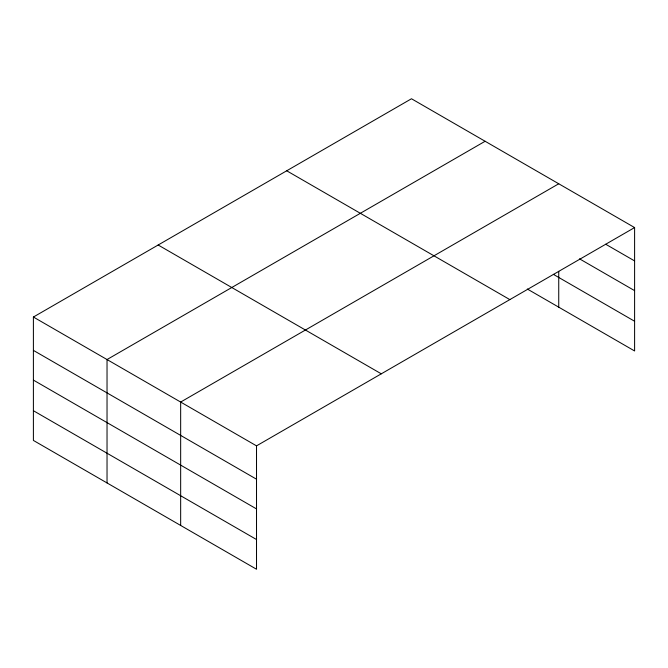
<?xml version="1.0" encoding="UTF-8"?>
<svg xmlns="http://www.w3.org/2000/svg" width="668" height="668" viewBox="0 0 668 668"><rect width="100%" height="100%" fill="white"/><g stroke="black" fill="none" stroke-linecap="round" stroke-linejoin="round"><path stroke-width="1" d="M634.6 227.571L411.48 98.755L33.4 317.033L33.4 440.429L256.52 569.245L256.52 445.857L634.6 227.571L634.6 350.967L527.311 289.019M485.11 141.265L107.03 359.543L107.03 482.939M558.74 183.775L180.661 402.053L180.661 525.449M605.701 244.237L634.6 260.921M579.507 258.833L634.6 290.638M553.346 274.339L634.6 321.25M286.714 170.791L509.834 299.606M158.166 245.006L381.286 373.821M33.4 317.033L256.52 445.857M33.4 350.383L256.52 479.206M33.4 380.1L256.52 508.916M33.4 410.711L256.52 539.535M558.74 271.333L558.74 307.163"/></g></svg>
